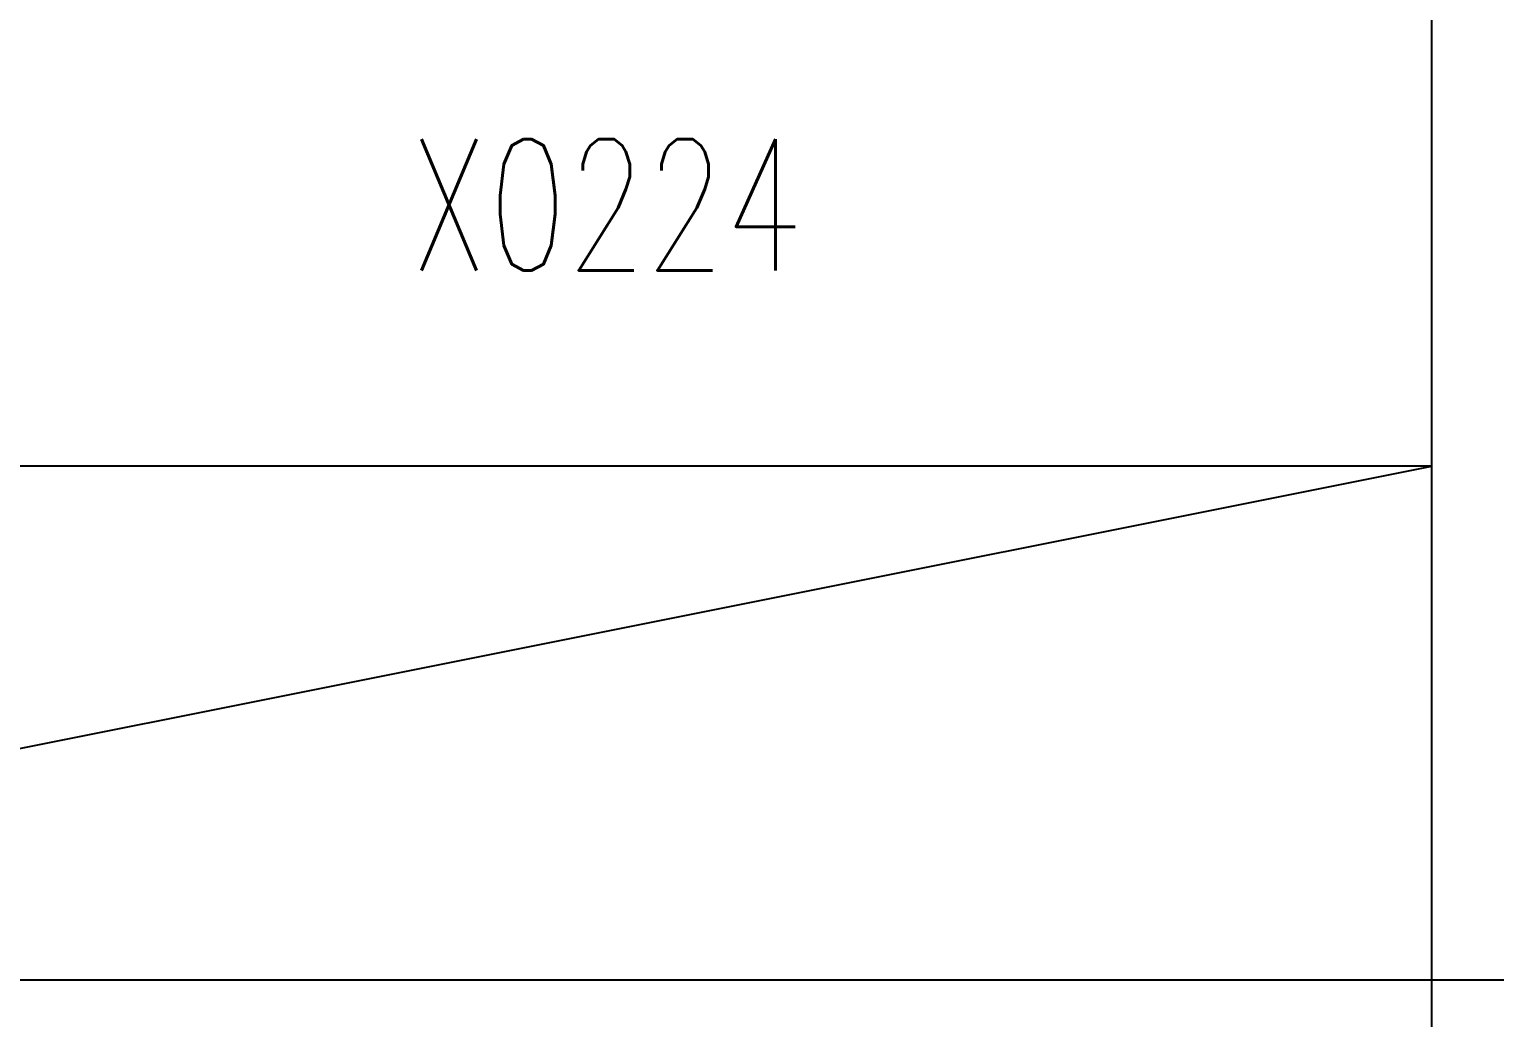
# Model space of a CAD drawing. Extents: x 238398 to 585159, y -66832 to 191977.
# Drawn here: x 573225 to 575220, y 49329 to 50675 of the extents above; entities that cross this region are included whole.
import ezdxf
from ezdxf.enums import TextEntityAlignment as Align

# ---------------------------------------------------------------- set-up
doc = ezdxf.new("R2010")
doc.units = 0
doc.header["$LTSCALE"] = 1000
doc.header["$MEASUREMENT"] = 0
doc.layers.get('0').update_dxf_attribs({"color": 8})
doc.layers.add('PUB_TEXT', color=8, linetype='Continuous', lineweight=20)
doc.styles.add('HZ', font='geditxt.shx', dxfattribs={"width": 0.75, "bigfont": 'hzfs_1.shx'})
doc.styles.add('TK', font='GEDITXT.SHX', dxfattribs={"width": 0.85, "height": 3.5, "bigfont": 'hztxt1.shx'})

# ---------------------------------------------------------------- blocks, each defined once
blk = doc.blocks.new('GEDI_TQ_2012')
at = {"color": 2}
for p, q in [((-90, 0), (-90, 40)), ((-90, 21), (-180, 21)), ((0, 14), (-170, 14))]:
    blk.add_line(p, q, dxfattribs=at)
blk = doc.blocks.new('432ASEFESADFSD')
blk.add_blockref('GEDI_TQ_2012', (410, 10))
at = {"style": 'TK', "width": 0.85}
for tag, height, p in [('PROJECTNAME', 4.75, (355, 44)), ('PHASE', 4, (397, 44)), ('DRAWINGNAME', 4.75, (365, 31))]:
    blk.add_attdef(tag, text='', height=height, dxfattribs=at).set_placement(p, align=Align.MIDDLE_CENTER)
for tag, p, height in [('APPROVE', (242, 32.75), 3.5), ('DESIGN', (287, 32.75), 3.5), ('REVIEW1', (242, 25.75), 3.5), ('DRAW', (287, 25.75), 3.5), ('DRAWINGNUMBER', (337, 18.5), 4), ('REVIEW2', (242, 18.75), 3.5), ('PROPORTION', (287, 18.75), 3.5), ('CHECK', (242, 11.75), 3.5), ('DATE', (287, 11.75), 3.5), ('VERSION', (403, 11.75), 3.5)]:
    blk.add_attdef(tag, p, '', height=height, dxfattribs=at)

msp = doc.modelspace()

# ---------------------------------------------------------------- linework, layer by layer
msp.add_lwpolyline([(571634.5, 49380.2), (575134.5, 50080.2)])

# ---------------------------------------------------------------- block references
at = {"xscale": 100, "yscale": 100, "zscale": 100}
msp.add_blockref('432ASEFESADFSD', (543134.5, 46980.2), dxfattribs=at)

# ---------------------------------------------------------------- texts
at = {"layer": 'PUB_TEXT', "style": 'HZ', "width": 0.7}
msp.add_text('X0224', height=178.56, dxfattribs=at).set_placement((573743, 50346.5))

doc.saveas('drawing.dxf')
